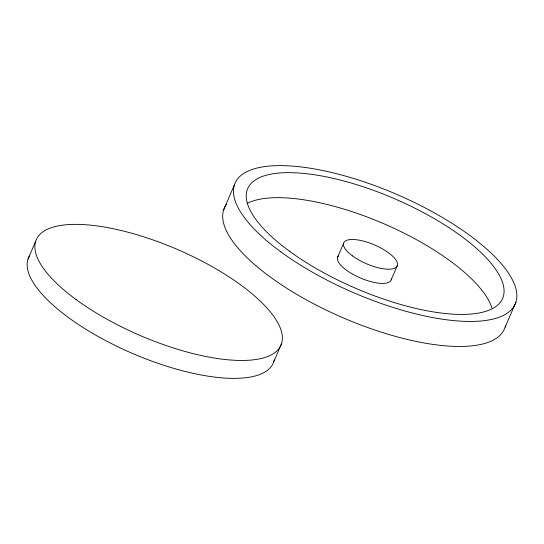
<?xml version="1.0" encoding="UTF-8"?>
<svg xmlns="http://www.w3.org/2000/svg" width="544" height="544" viewBox="0 0 544 544"><rect width="100%" height="100%" fill="white"/><g stroke="black" fill="none" stroke-linecap="round" stroke-linejoin="round"><path stroke-width="0.82" d="M27.996 259.087L35.707 241.169M223.652 209.875L234.423 184.858M273.829 361.576L281.54 343.658M337.545 257.353L343.658 243.161M391.224 279.732L397.338 265.54M505.118 327.216L515.889 302.206M274.258 359.978A133.232 46.879 23.3 0 1 133.226 353.75A133.232 46.879 23.3 0 1 29.723 255.381M505.539 325.7A152.544 53.672 23.3 0 1 341.686 317.206A152.544 53.672 23.3 0 1 226.528 204.32M247.139 203.436A138.788 48.831 23.3 0 1 382.65 223.244A138.788 48.831 23.3 0 1 491.966 308.033M391.401 278.841A29.097 10.234 23.3 0 1 360.053 277.828A29.097 10.234 23.3 0 1 338.504 255.83M76.269 299.703A133.232 46.879 23.3 0 0 279.813 347.364A133.232 46.879 23.3 0 0 119.796 230.173A133.232 46.879 23.3 0 0 76.269 299.703M280.86 251.879A152.544 53.672 23.3 0 0 513.91 306.449A152.544 53.672 23.3 0 0 330.698 172.271A152.544 53.672 23.3 0 0 280.86 251.879M289.367 251.124A138.788 48.831 23.3 0 0 501.398 300.771A138.788 48.831 23.3 0 0 334.71 178.697A138.788 48.831 23.3 0 0 289.367 251.124M352.512 255.938A29.097 10.234 23.3 0 0 396.964 266.349A29.097 10.234 23.3 0 0 362.018 240.754A29.097 10.234 23.3 0 0 352.512 255.938"/></g></svg>
